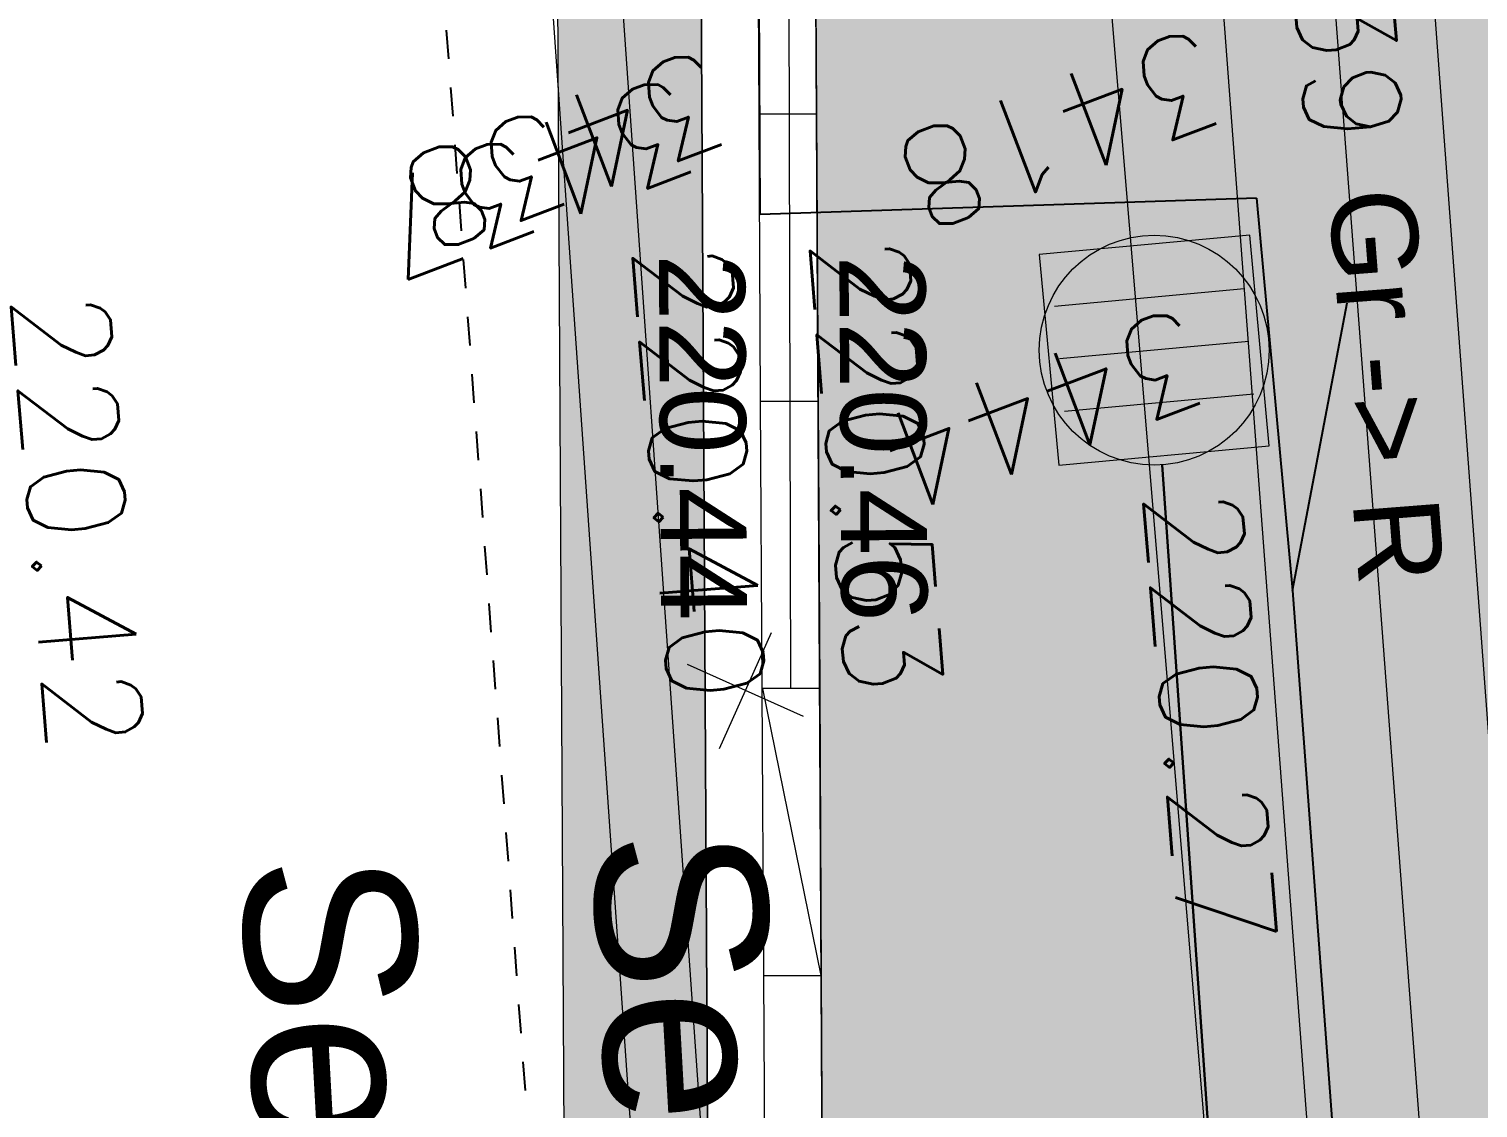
# Model space of a CAD drawing. Header units: metres. Extents: x 1838950 to 1842843, y 5171318 to 5174224.
# Drawn here: x 1841067.5 to 1841072.54, y 5171563.93 to 5171567.69 of the extents above; entities that cross this region are included whole.
import ezdxf

# ---------------------------------------------------------------- set-up
doc = ezdxf.new("R2010")
doc.units = ezdxf.units.M
doc.header["$LTSCALE"] = 0.0254
doc.header["$PDMODE"] = 1
doc.header["$PDSIZE"] = -2
doc.linetypes.add('L5', pattern=[3.838583, 3.149606, -0.688976])
doc.layers.get('0').update_dxf_attribs({"lineweight": 18})
for name, color, linetype, lineweight, true_color in [('AEP_SSL', 4, 'Continuous', 18, 0x00ffff), ('EDF_SSL', 1, 'Continuous', 18, 0xff0000), ('SA - bordure pierre', 4, 'Continuous', 18, 0x00ffff), ('SA - enrobés', 7, 'Continuous', 18, 0xdddddd), ('SA - EP-emmerg', 5, 'Continuous', 18, 0x0000ff), ('SA - EP-réso', 5, 'Continuous', 18, 0x0000ff), ('SA - EP-réso-txt', 5, 'Continuous', 18, 0x0000ff), ('SA - trame enrobés', 2, 'Continuous', 18, 0xffff00)]:
    doc.layers.add(name, color=color, linetype=linetype, lineweight=lineweight, true_color=true_color)
for name, color, linetype, lineweight in [('Fond topo - ASS', 8, 'Continuous', 18), ('Fond topo - N', 8, 'Continuous', 15), ('Fond topo - P', 8, 'Continuous', 50), ('Fond topo - PAR', 8, 'Continuous', 18), ('Fond topo - PAR_TXT', 8, 'Continuous', 18), ('Fond topo - VOI', 8, 'Continuous', 25), ('Fond topo - Z_500', 8, 'Continuous', 9), ('Général', 7, 'Continuous', 5), ('SA - nivellement', 7, 'Continuous', 18)]:
    doc.layers.add(name, color=color, linetype=linetype, lineweight=lineweight)
doc.styles.add('Arial', font='arial.ttf')
doc.styles.add('Simplex', font='simplex_.ttf')

# ---------------------------------------------------------------- blocks, each defined once
blk = doc.blocks.new('ASS07-4')
for p, q in [((-0.25, -0.45), (-0.25, 0.45)), ((0, -0.45), (0, 0.45)), ((0.25, -0.45), (0.25, 0.45))]:
    blk.add_line(p, q)
at = {"flags": 128}
blk.add_lwpolyline([(0.5, -0.5), (0.5, 0.5), (-0.5, 0.5), (-0.5, -0.5)], close=True, dxfattribs=at)
blk = doc.blocks.new('PTOPO-4')
at = {"color": 7, "linetype": 'Continuous', "lineweight": 5, "transparency": 33554687}
blk.add_point((0, 0), dxfattribs=at)
at = {"layer": 'Général', "color": 0, "flags": 1}
for tag in ['MAT', 'ALT']:
    blk.add_attdef(tag, (0, 0), '', height=0.00018, dxfattribs=at)
blk = doc.blocks.new('200-4')
at = {"color": 7, "linetype": 'Continuous', "lineweight": 18}
blk.add_circle((0, 0), 0.4, dxfattribs=at)

msp = doc.modelspace()

# ---------------------------------------------------------------- hatches: boundary and pattern name
at = {"layer": 'SA - enrobés', "linetype": 'Continuous', "lineweight": 0, "true_color": 0xdddddd}
h = msp.add_hatch(color=254, dxfattribs=at)
edge = h.paths.add_edge_path()
edge.add_line((1841070.2041, 5171573.3895), (1841073.4341, 5171573.5645))
edge.add_arc((1841279.651, 5171588.6893), 206.7708, 184.194794, 184.70872)
edge.add_line((1841073.5781, 5171571.7155), (1841074.262, 5171562.2168))
edge.add_line((1841074.262, 5171562.2168), (1841074.3339, 5171561.2194))
edge.add_line((1841074.3339, 5171561.2194), (1841072.4375, 5171561.1142))
edge.add_line((1841072.4375, 5171561.1142), (1841072.3553, 5171562.2123))
edge.add_line((1841072.3553, 5171562.2123), (1841070.2584, 5171563.5071))
edge.add_line((1841070.2584, 5171563.5071), (1841070.2041, 5171573.3895))
msp.add_hatch(color=254, dxfattribs=at).paths.add_polyline_path([(1841069.8039, 5171573.4391), (1841069.3039, 5171573.4363), (1841069.3623, 5171563.0026), (1841071.4922, 5171561.6876), (1841071.54, 5171561.0472), (1841072.0386, 5171561.0844), (1841071.9719, 5171561.9791), (1841069.8608, 5171563.2824)])

# ---------------------------------------------------------------- linework, layer by layer
at = {"layer": 'AEP_SSL', "flags": 128}
msp.add_lwpolyline([(1841062.4884, 5171608.1073), (1841068.855, 5171585.8534), (1841069.0815, 5171584.0223), (1841070.7221, 5171574.2437), (1841073.1994, 5171544.5338), (1841074.9036, 5171520.1291)], dxfattribs=at)
at = {"layer": 'EDF_SSL', "linetype": 'Continuous', "flags": 128}
for points in [[(1841075.4717, 5171522.3738), (1841070.5131, 5171588.0165), (1841070.7847, 5171589.6947), (1841075.6776, 5171593.7661), (1841080.6876, 5171591.897), (1841086.0092, 5171592.3643), (1841109.7179, 5171601.8248), (1841124.6413, 5171607.855), (1841130.4241, 5171611.9628), (1841137.9396, 5171610.6957), (1841158.939, 5171618.4844), (1841159.3259, 5171635.436), (1841159.5361, 5171638.0372), (1841162.4685, 5171640.4323), (1841165.8972, 5171644.7241), (1841175.8732, 5171652.4859)], [(1841075.0888, 5171522.2704), (1841070.1302, 5171587.913), (1841070.3449, 5171593.4222), (1841069.6328, 5171600.1064)], [(1841075.7689, 5171522.3203), (1841070.8773, 5171588.0692), (1841070.5689, 5171594.2968), (1841058.8405, 5171593.0805), (1841051.999, 5171588.5846)], [(1841071.3939, 5171538.0157), (1841069.1306, 5171570.4726), (1841066.5594, 5171588.7587), (1841065.7522, 5171592.8166), (1841060.849, 5171591.727), (1841058.6044, 5171591.1604), (1841052.8512, 5171587.3249)], [(1841071.6402, 5171538.05), (1841069.3449, 5171570.8901), (1841067.7695, 5171582.7321), (1841085.5943, 5171589.0553)]]:
    msp.add_lwpolyline(points, dxfattribs=at)
at = {"layer": 'Fond topo - PAR', "linetype": 'L5', "lineweight": 25, "flags": 128}
msp.add_lwpolyline([(1841062.2138, 5171608.6957), (1841063.3359, 5171603.2928), (1841066.8905, 5171584.8114), (1841068.4456, 5171574.4528), (1841070.7693, 5171543.1702), (1841072.6545, 5171517.8011), (1841072.7663, 5171515.8688)], dxfattribs=at)
at = {"layer": 'Fond topo - VOI'}
msp.add_line((1841071.8944, 5171565.7343), (1841072.0841, 5171566.7363), dxfattribs=at)
at = {"layer": 'Fond topo - VOI', "flags": 128}
msp.add_lwpolyline([(1841071.768, 5171567.0997), (1841070.0409, 5171567.0428), (1841069.9971, 5171577.3025), (1841069.9637, 5171585.5571, 0.039921), (1841069.7739, 5171588.8515), (1841069.6251, 5171590.0643, -0.001353), (1841069.4825, 5171591.2533, 0.02223), (1841069.2719, 5171592.5487, 0.001942), (1841068.8619, 5171594.4772, 0.053975), (1841066.7788, 5171600.738), (1841066.3959, 5171601.7057), (1841064.5779, 5171606.0877, -0.070736), (1841064.2598, 5171607.3231, -0.048344), (1841064.2435, 5171608.4711)], format="xyb", dxfattribs=at)
msp.add_lwpolyline([(1841071.768, 5171567.0997), (1841071.8944, 5171565.7343), (1841072.1634, 5171562.0965), (1841072.7126, 5171554.7616), (1841073.0994, 5171549.8412), (1841073.7544, 5171541.5942), (1841073.8856, 5171540.0491), (1841074.4437, 5171532.2988), (1841075.1367, 5171522.3947)], dxfattribs=at)
at = {"layer": 'SA - bordure pierre', "linetype": 'Continuous', "lineweight": 20}
msp.add_line((1841070.148, 5171565.3937), (1841070.1327, 5171571.3905), dxfattribs=at)
at = {"layer": 'SA - bordure pierre', "linetype": 'Continuous'}
msp.add_line((1841070.2535, 5171564.3949), (1841070.0496, 5171565.3938), dxfattribs=at)
at = {"layer": 'SA - bordure pierre', "flags": 128}
msp.add_lwpolyline([(1841069.8039, 5171573.4391), (1841069.8608, 5171563.2824), (1841071.9719, 5171561.9791), (1841072.0386, 5171561.0844)], dxfattribs=at)
at = {"layer": 'SA - bordure pierre', "linetype": 'Continuous', "flags": 128}
for points in [[(1841070.037, 5171567.392), (1841070.0316, 5171568.392), (1841070.2316, 5171568.3925), (1841070.237, 5171567.3931)], [(1841070.0425, 5171566.3926), (1841070.037, 5171567.3926), (1841070.237, 5171567.3931), (1841070.2425, 5171566.3937)], [(1841070.048, 5171565.3932), (1841070.0425, 5171566.3932), (1841070.2425, 5171566.3937), (1841070.248, 5171565.3943)], [(1841070.0535, 5171564.3938), (1841070.048, 5171565.3938), (1841070.248, 5171565.3943), (1841070.2535, 5171564.3949)], [(1841070.059, 5171563.3944), (1841070.0535, 5171564.3944), (1841070.2535, 5171564.3949), (1841070.2584, 5171563.507)]]:
    msp.add_lwpolyline(points, close=True, dxfattribs=at)
at = {"layer": 'SA - EP-réso', "lineweight": 30}
msp.add_line((1841071.4402, 5171566.172), (1841071.7258, 5171562.0633), dxfattribs=at)
at = {"layer": 'SA - nivellement', "lineweight": 9}
for p, q in [((1841069.8994, 5171565.185), (1841070.0806, 5171565.5886)), ((1841070.1918, 5171565.2962), (1841069.7882, 5171565.4774))]:
    msp.add_line(p, q, dxfattribs=at)
at = {"layer": 'SA - trame enrobés', "flags": 128}
msp.add_lwpolyline([(1841070.2041, 5171573.3895), (1841073.4341, 5171573.5645, 0.002242), (1841073.5781, 5171571.7155), (1841074.262, 5171562.2168), (1841074.3339, 5171561.2194), (1841072.4375, 5171561.1142), (1841072.3553, 5171562.2123), (1841070.2584, 5171563.5071)], format="xyb", close=True, dxfattribs=at)
msp.add_lwpolyline([(1841069.8039, 5171573.4391), (1841069.3039, 5171573.4363), (1841069.3623, 5171563.0026), (1841071.4922, 5171561.6876), (1841071.54, 5171561.0472), (1841072.0386, 5171561.0844), (1841071.9719, 5171561.9791), (1841069.8608, 5171563.2824)], close=True, dxfattribs=at)

# ---------------------------------------------------------------- block references
at = {"layer": 'Fond topo - ASS', "xscale": 0.7362446645851121, "yscale": 0.7362446645851121, "zscale": 0.7362446645851121, "rotation": 95.32185692006219}
msp.add_blockref('ASS07-4', (1841071.4125, 5171566.571), dxfattribs=at)
at = {"layer": 'Fond topo - P', "rotation": 200.7892219420548}
for p in [(1841071.8691, 5171567.2113), (1841070.1473, 5171567.138), (1841070.0409, 5171567.0428), (1841071.8132, 5171566.2386)]:
    msp.add_blockref('PTOPO-4', p, dxfattribs=at)
at = {"layer": 'SA - EP-emmerg'}
msp.add_blockref('200-4', (1841071.4125, 5171566.571), dxfattribs=at)

# ---------------------------------------------------------------- texts
at = {"layer": 'Fond topo - N', "char_height": 0.3412, "attachment_point": 1, "rotation": 200.7892, "line_spacing_factor": 1.128608, "style": 'Simplex'}
for s, insert in [('3418', (1841071.696, 5171567.3856)), ('3438', (1841069.9742, 5171567.3124)), ('3437', (1841069.8678, 5171567.2171)), ('3444', (1841071.64, 5171566.413))]:
    msp.add_mtext(s, dxfattribs=dict(at, insert=insert))
at = {"layer": 'Fond topo - PAR_TXT', "char_height": 0.597818, "attachment_point": 1, "rotation": 273.1835, "line_spacing_factor": 0.97048, "style": 'Arial'}
for s, insert in [('Section  AE', (1841070.0502, 5171564.9213)), ('Section  AI', (1841068.8275, 5171564.8348))]:
    msp.add_mtext(s, dxfattribs=dict(at, insert=insert))
at = {"layer": 'Fond topo - Z_500', "char_height": 0.3412, "attachment_point": 1, "rotation": 274.641, "line_spacing_factor": 1.128608, "style": 'Simplex'}
for s, insert in [('220.39', (1841072.1537, 5171568.9018)), ('220.40', (1841069.934, 5171566.9623)), ('220.53', (1841070.551, 5171566.9876)), ('220.42', (1841067.7702, 5171566.7927)), ('220.27', (1841071.712, 5171566.1072))]:
    msp.add_mtext(s, dxfattribs=dict(at, insert=insert))
at = {"layer": 'SA - EP-réso-txt', "insert": (1841072.317, 5171567.1459), "char_height": 0.29891, "attachment_point": 1, "rotation": 274.4499, "line_spacing_factor": 0.971191, "style": 'Arial'}
msp.add_mtext('Gr -> R', dxfattribs=at)
at = {"layer": 'SA - nivellement', "char_height": 0.29891, "attachment_point": 1, "rotation": 270.3741, "line_spacing_factor": 0.971191, "style": 'Arial'}
for s, insert in [('220.44', (1841069.987, 5171566.9079)), ('220.46', (1841070.6151, 5171566.9031))]:
    msp.add_mtext(s, dxfattribs=dict(at, insert=insert))

doc.saveas('drawing.dxf')
